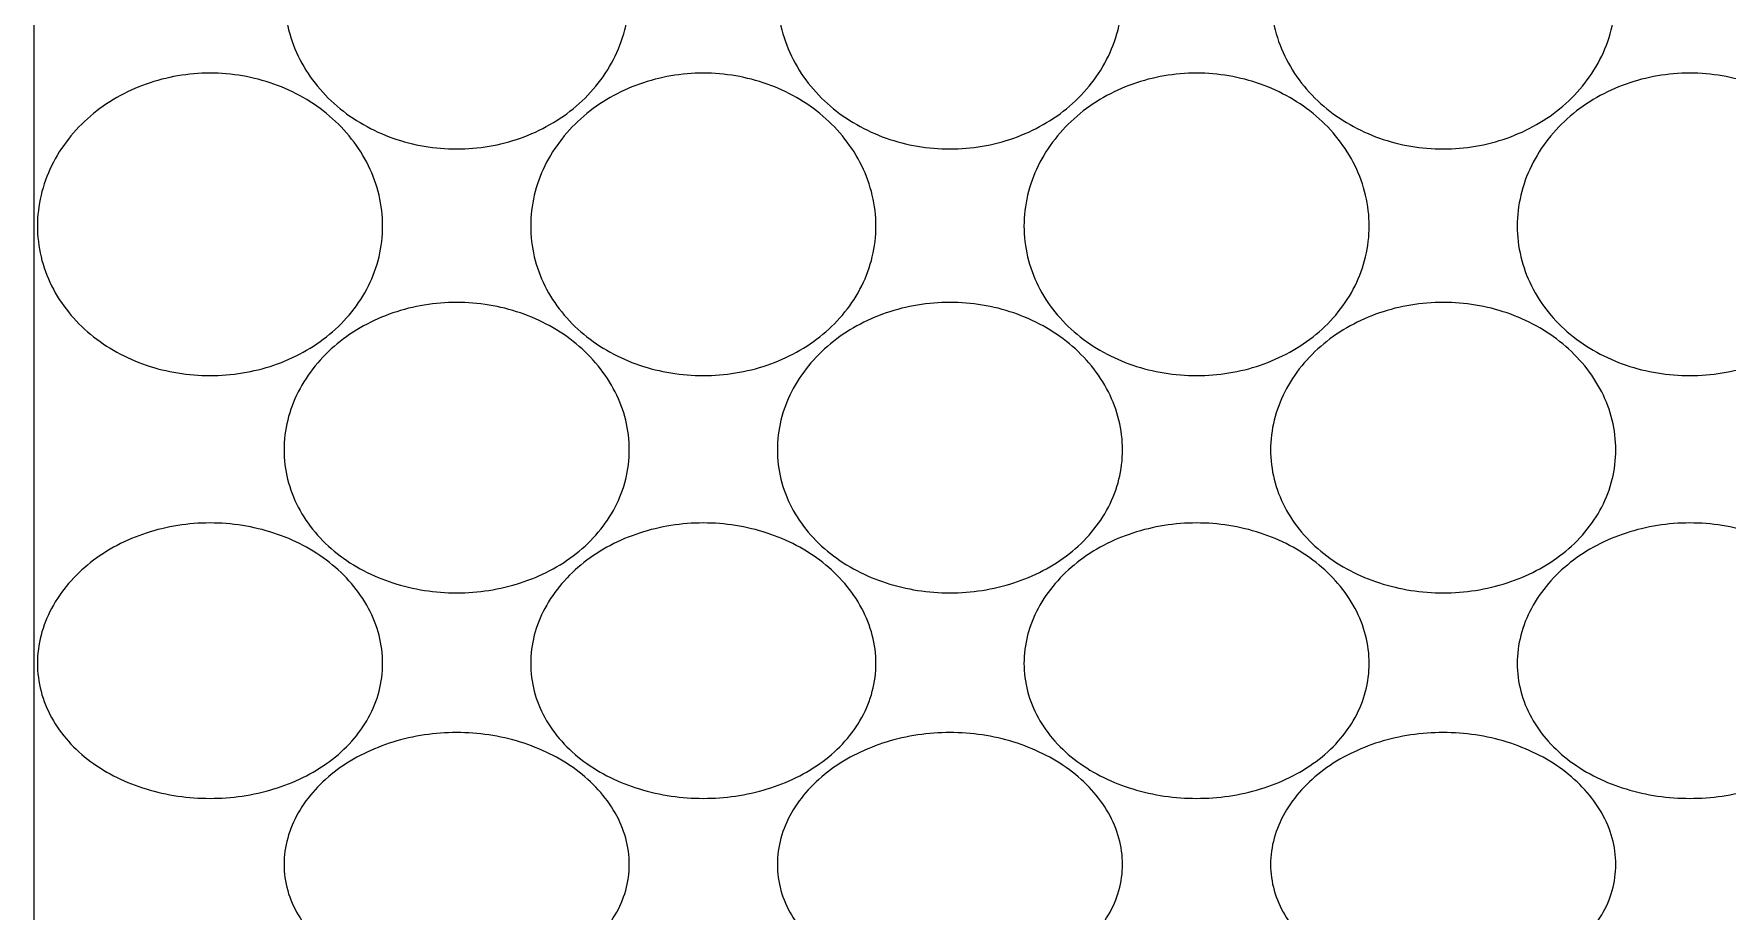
# Model space of a CAD drawing. Header units: inches. Extents: x 50354 to 53215, y -7830 to -6529.
# Drawn here: x 53091.894 to 53092.2724, y -6815.368 to -6815.1719 of the extents above; entities that cross this region are included whole.
import ezdxf

# ---------------------------------------------------------------- set-up
doc = ezdxf.new("R2010")
doc.units = ezdxf.units.IN
doc.header["$MEASUREMENT"] = 0
doc.layers.add('XR_ID 1F_FUR$0$A-SANI-FIX', color=134, linetype='Continuous')

# ---------------------------------------------------------------- blocks, each defined once
blk = doc.blocks.new('XR_ID 1F_FUR$0$XR_1F FURN$0$A$C698E198A')
at = {"linetype": 'Continuous'}
blk.add_line((13, -42.88), (-13, -42.88), dxfattribs=at)
for points, knots in [([(-6.5, -34.4598), (-6.5532, -34.4598), (-6.6605, -34.4459), (-6.8119, -34.3846), (-6.9471, -34.2873), (-7.1013, -34.116), (-7.232, -33.843), (-7.2833, -33.48), (-7.232, -33.117), (-7.1013, -32.844), (-6.9471, -32.6727), (-6.8119, -32.5754), (-6.6605, -32.5141), (-6.5532, -32.5002), (-6.5, -32.5002)], [0, 0, 0, 0, 0.05807, 0.116648, 0.176553, 0.238282, 0.366741, 0.499998, 0.633256, 0.761717, 0.823447, 0.883352, 0.94193, 1, 1, 1, 1]), ([(-6.5, -32.5002), (-6.4464, -32.5002), (-6.3375, -32.5144), (-6.1293, -32.5969), (-5.9063, -32.7929), (-5.7405, -33.1146), (-5.6835, -33.48), (-5.7405, -33.8454), (-5.9063, -34.1671), (-6.1293, -34.3631), (-6.3375, -34.4456), (-6.4464, -34.4598), (-6.5, -34.4598)], [0, 0, 0, 0, 0.057826, 0.116908, 0.239465, 0.368128, 0.499999, 0.631869, 0.760534, 0.883092, 0.942174, 1, 1, 1, 1]), ([(-4.0172, -34.4598), (-4.0756, -34.4598), (-4.193, -34.446), (-4.3595, -34.3852), (-4.5093, -34.2884), (-4.6796, -34.119), (-4.827, -33.8467), (-4.8856, -33.48), (-4.827, -33.1133), (-4.6796, -32.841), (-4.5093, -32.6716), (-4.3595, -32.5748), (-4.193, -32.514), (-4.0756, -32.5002), (-4.0172, -32.5002)], [0, 0, 0, 0, 0.06109, 0.122284, 0.183848, 0.246049, 0.372017, 0.500002, 0.627987, 0.753954, 0.816155, 0.877717, 0.93891, 1, 1, 1, 1]), ([(-4.0172, -32.5002), (-3.9585, -32.5002), (-3.8402, -32.5142), (-3.6152, -32.5952), (-3.373, -32.7881), (-3.1907, -33.1116), (-3.1282, -33.48), (-3.1907, -33.8484), (-3.373, -34.1719), (-3.6152, -34.3648), (-3.8402, -34.4458), (-3.9585, -34.4598), (-4.0172, -34.4598)], [0, 0, 0, 0, 0.060936, 0.122432, 0.246563, 0.37277, 0.500002, 0.627234, 0.753441, 0.87757, 0.939065, 1, 1, 1, 1]), ([(-7.6412, -35.8598), (-7.6909, -35.8598), (-7.7916, -35.8458), (-7.9329, -35.784), (-8.0585, -35.6865), (-8.2021, -35.5139), (-8.3221, -35.2407), (-8.3688, -34.88), (-8.3221, -34.5193), (-8.2021, -34.2461), (-8.0585, -34.0735), (-7.9329, -33.976), (-7.7916, -33.9142), (-7.6909, -33.9002), (-7.6412, -33.9002)], [0, 0, 0, 0, 0.055824, 0.112542, 0.171326, 0.232805, 0.363103, 0.500001, 0.6369, 0.767196, 0.828674, 0.887458, 0.944176, 1, 1, 1, 1]), ([(-7.6412, -33.9002), (-7.591, -33.9002), (-7.4885, -33.9146), (-7.3435, -33.9762), (-7.2121, -34.0734), (-7.0594, -34.2446), (-6.9275, -34.5167), (-6.8747, -34.88), (-6.9275, -35.2433), (-7.0594, -35.5154), (-7.2121, -35.6866), (-7.3435, -35.7838), (-7.4885, -35.8454), (-7.591, -35.8598), (-7.6412, -35.8598)], [0, 0, 0, 0, 0.055502, 0.11278, 0.172484, 0.234728, 0.364992, 0.500001, 0.63501, 0.765272, 0.827515, 0.887219, 0.944497, 1, 1, 1, 1]), ([(-5.2876, -35.8598), (-5.3437, -35.8598), (-5.4566, -35.846), (-5.6164, -35.785), (-5.7597, -35.688), (-5.9228, -35.5177), (-6.0627, -35.245), (-6.118, -34.88), (-6.0627, -34.515), (-5.9228, -34.2423), (-5.7597, -34.072), (-5.6164, -33.975), (-5.4566, -33.914), (-5.3437, -33.9002), (-5.2876, -33.9002)], [0, 0, 0, 0, 0.059816, 0.11987, 0.180701, 0.242673, 0.369706, 0.500001, 0.630296, 0.757328, 0.819299, 0.880129, 0.940184, 1, 1, 1, 1]), ([(-5.2876, -33.9002), (-5.2311, -33.9002), (-5.1169, -33.9143), (-4.8993, -33.9959), (-4.6654, -34.1902), (-4.4902, -34.5129), (-4.4301, -34.88), (-4.4902, -35.2471), (-4.6654, -35.5698), (-4.8993, -35.7641), (-5.1169, -35.8457), (-5.2311, -35.8598), (-5.2876, -35.8598)], [0, 0, 0, 0, 0.059605, 0.120053, 0.243502, 0.370771, 0.500001, 0.629231, 0.756498, 0.879946, 0.940395, 1, 1, 1, 1]), ([(-2.7029, -35.8598), (-2.763, -35.8598), (-2.8836, -35.846), (-3.0551, -35.7854), (-3.2096, -35.6888), (-3.3852, -35.52), (-3.5384, -35.2481), (-3.5997, -34.88), (-3.5384, -34.5119), (-3.3852, -34.24), (-3.2096, -34.0712), (-3.0551, -33.9746), (-2.8836, -33.914), (-2.763, -33.9002), (-2.7029, -33.9002)], [0, 0, 0, 0, 0.061998, 0.123968, 0.186064, 0.248436, 0.373682, 0.500001, 0.62632, 0.751564, 0.813936, 0.876031, 0.938002, 1, 1, 1, 1]), ([(-6.5, -37.2598), (-6.5532, -37.2598), (-6.6605, -37.2459), (-6.8119, -37.1846), (-6.9471, -37.0873), (-7.1013, -36.916), (-7.232, -36.643), (-7.2833, -36.28), (-7.232, -35.917), (-7.1013, -35.644), (-6.9471, -35.4727), (-6.8119, -35.3754), (-6.6605, -35.3141), (-6.5532, -35.3002), (-6.5, -35.3002)], [0, 0, 0, 0, 0.05807, 0.116648, 0.176553, 0.238282, 0.366741, 0.499998, 0.633256, 0.761717, 0.823447, 0.883352, 0.94193, 1, 1, 1, 1]), ([(-6.5, -35.3002), (-6.4464, -35.3002), (-6.3375, -35.3144), (-6.1293, -35.3969), (-5.9063, -35.5929), (-5.7405, -35.9146), (-5.6835, -36.28), (-5.7405, -36.6454), (-5.9063, -36.9671), (-6.1293, -37.1631), (-6.3375, -37.2456), (-6.4464, -37.2598), (-6.5, -37.2598)], [0, 0, 0, 0, 0.057826, 0.116908, 0.239465, 0.368128, 0.499999, 0.631869, 0.760534, 0.883092, 0.942174, 1, 1, 1, 1]), ([(-4.0172, -37.2598), (-4.0756, -37.2598), (-4.193, -37.246), (-4.3595, -37.1852), (-4.5093, -37.0884), (-4.6796, -36.919), (-4.827, -36.6467), (-4.8856, -36.28), (-4.827, -35.9133), (-4.6796, -35.641), (-4.5093, -35.4716), (-4.3595, -35.3748), (-4.193, -35.314), (-4.0756, -35.3002), (-4.0172, -35.3002)], [0, 0, 0, 0, 0.06109, 0.122284, 0.183848, 0.246049, 0.372017, 0.500002, 0.627987, 0.753954, 0.816155, 0.877717, 0.93891, 1, 1, 1, 1]), ([(-4.0172, -35.3002), (-3.9585, -35.3002), (-3.8402, -35.3142), (-3.6152, -35.3952), (-3.373, -35.5881), (-3.1907, -35.9116), (-3.1282, -36.28), (-3.1907, -36.6484), (-3.373, -36.9719), (-3.6152, -37.1648), (-3.8402, -37.2458), (-3.9585, -37.2598), (-4.0172, -37.2598)], [0, 0, 0, 0, 0.060936, 0.122432, 0.246563, 0.37277, 0.500002, 0.627234, 0.753441, 0.87757, 0.939065, 1, 1, 1, 1]), ([(-7.6412, -38.6598), (-7.6909, -38.6598), (-7.7916, -38.6458), (-7.9329, -38.584), (-8.0585, -38.4865), (-8.2021, -38.3139), (-8.3221, -38.0407), (-8.3688, -37.68), (-8.3221, -37.3193), (-8.2021, -37.0461), (-8.0585, -36.8735), (-7.9329, -36.776), (-7.7916, -36.7142), (-7.6909, -36.7002), (-7.6412, -36.7002)], [0, 0, 0, 0, 0.055824, 0.112542, 0.171326, 0.232805, 0.363103, 0.500001, 0.6369, 0.767196, 0.828674, 0.887458, 0.944176, 1, 1, 1, 1]), ([(-7.6412, -36.7002), (-7.591, -36.7002), (-7.4885, -36.7146), (-7.3435, -36.7762), (-7.2121, -36.8734), (-7.0594, -37.0446), (-6.9275, -37.3167), (-6.8747, -37.68), (-6.9275, -38.0433), (-7.0594, -38.3154), (-7.2121, -38.4866), (-7.3435, -38.5838), (-7.4885, -38.6454), (-7.591, -38.6598), (-7.6412, -38.6598)], [0, 0, 0, 0, 0.055502, 0.11278, 0.172484, 0.234728, 0.364992, 0.500001, 0.63501, 0.765272, 0.827515, 0.887219, 0.944497, 1, 1, 1, 1]), ([(-5.2876, -38.6598), (-5.3437, -38.6598), (-5.4566, -38.646), (-5.6164, -38.585), (-5.7597, -38.488), (-5.9228, -38.3177), (-6.0627, -38.045), (-6.118, -37.68), (-6.0627, -37.315), (-5.9228, -37.0423), (-5.7597, -36.872), (-5.6164, -36.775), (-5.4566, -36.714), (-5.3437, -36.7002), (-5.2876, -36.7002)], [0, 0, 0, 0, 0.059816, 0.11987, 0.180701, 0.242673, 0.369706, 0.500001, 0.630296, 0.757328, 0.819299, 0.880129, 0.940184, 1, 1, 1, 1]), ([(-5.2876, -36.7002), (-5.2311, -36.7002), (-5.1169, -36.7143), (-4.8993, -36.7959), (-4.6654, -36.9902), (-4.4902, -37.3129), (-4.4301, -37.68), (-4.4902, -38.0471), (-4.6654, -38.3698), (-4.8993, -38.5641), (-5.1169, -38.6457), (-5.2311, -38.6598), (-5.2876, -38.6598)], [0, 0, 0, 0, 0.059605, 0.120053, 0.243502, 0.370771, 0.500001, 0.629231, 0.756498, 0.879946, 0.940395, 1, 1, 1, 1]), ([(-2.7029, -38.6598), (-2.763, -38.6598), (-2.8836, -38.646), (-3.0551, -38.5854), (-3.2096, -38.4888), (-3.3852, -38.32), (-3.5384, -38.0481), (-3.5997, -37.68), (-3.5384, -37.3119), (-3.3852, -37.04), (-3.2096, -36.8712), (-3.0551, -36.7746), (-2.8836, -36.714), (-2.763, -36.7002), (-2.7029, -36.7002)], [0, 0, 0, 0, 0.061998, 0.123968, 0.186064, 0.248436, 0.373682, 0.500001, 0.62632, 0.751564, 0.813936, 0.876031, 0.938002, 1, 1, 1, 1]), ([(-6.5, -40.0598), (-6.5532, -40.0598), (-6.6605, -40.0459), (-6.8119, -39.9846), (-6.9471, -39.8873), (-7.1013, -39.716), (-7.232, -39.443), (-7.2833, -39.08), (-7.232, -38.717), (-7.1013, -38.444), (-6.9471, -38.2727), (-6.8119, -38.1754), (-6.6605, -38.1141), (-6.5532, -38.1002), (-6.5, -38.1002)], [0, 0, 0, 0, 0.05807, 0.116648, 0.176553, 0.238282, 0.366741, 0.499998, 0.633256, 0.761717, 0.823447, 0.883352, 0.94193, 1, 1, 1, 1]), ([(-6.5, -38.1002), (-6.4464, -38.1002), (-6.3375, -38.1144), (-6.1293, -38.1969), (-5.9063, -38.3929), (-5.7405, -38.7146), (-5.6835, -39.08), (-5.7405, -39.4454), (-5.9063, -39.7671), (-6.1293, -39.9631), (-6.3375, -40.0456), (-6.4464, -40.0598), (-6.5, -40.0598)], [0, 0, 0, 0, 0.057826, 0.116908, 0.239465, 0.368128, 0.499999, 0.631869, 0.760534, 0.883092, 0.942174, 1, 1, 1, 1]), ([(-4.0172, -40.0598), (-4.0756, -40.0598), (-4.193, -40.046), (-4.3595, -39.9852), (-4.5093, -39.8884), (-4.6796, -39.719), (-4.827, -39.4467), (-4.8856, -39.08), (-4.827, -38.7133), (-4.6796, -38.441), (-4.5093, -38.2716), (-4.3595, -38.1748), (-4.193, -38.114), (-4.0756, -38.1002), (-4.0172, -38.1002)], [0, 0, 0, 0, 0.06109, 0.122284, 0.183848, 0.246049, 0.372017, 0.500002, 0.627987, 0.753954, 0.816155, 0.877717, 0.93891, 1, 1, 1, 1]), ([(-4.0172, -38.1002), (-3.9585, -38.1002), (-3.8402, -38.1142), (-3.6152, -38.1952), (-3.373, -38.3881), (-3.1907, -38.7116), (-3.1282, -39.08), (-3.1907, -39.4484), (-3.373, -39.7719), (-3.6152, -39.9648), (-3.8402, -40.0458), (-3.9585, -40.0598), (-4.0172, -40.0598)], [0, 0, 0, 0, 0.060936, 0.122432, 0.246563, 0.37277, 0.500002, 0.627234, 0.753441, 0.87757, 0.939065, 1, 1, 1, 1]), ([(-7.6412, -41.4598), (-7.6909, -41.4598), (-7.7916, -41.4458), (-7.9329, -41.384), (-8.0585, -41.2865), (-8.2021, -41.1139), (-8.3221, -40.8407), (-8.3688, -40.48), (-8.3221, -40.1193), (-8.2021, -39.8461), (-8.0585, -39.6735), (-7.9329, -39.576), (-7.7916, -39.5142), (-7.6909, -39.5002), (-7.6412, -39.5002)], [0, 0, 0, 0, 0.055824, 0.112542, 0.171326, 0.232805, 0.363103, 0.500001, 0.6369, 0.767196, 0.828674, 0.887458, 0.944176, 1, 1, 1, 1]), ([(-7.6412, -39.5002), (-7.591, -39.5002), (-7.4885, -39.5146), (-7.3435, -39.5762), (-7.2121, -39.6734), (-7.0594, -39.8446), (-6.9275, -40.1167), (-6.8747, -40.48), (-6.9275, -40.8433), (-7.0594, -41.1154), (-7.2121, -41.2866), (-7.3435, -41.3838), (-7.4885, -41.4454), (-7.591, -41.4598), (-7.6412, -41.4598)], [0, 0, 0, 0, 0.055502, 0.11278, 0.172484, 0.234728, 0.364992, 0.500001, 0.63501, 0.765272, 0.827515, 0.887219, 0.944497, 1, 1, 1, 1]), ([(-5.2876, -41.4598), (-5.3437, -41.4598), (-5.4566, -41.446), (-5.6164, -41.385), (-5.7597, -41.288), (-5.9228, -41.1177), (-6.0627, -40.845), (-6.118, -40.48), (-6.0627, -40.115), (-5.9228, -39.8423), (-5.7597, -39.672), (-5.6164, -39.575), (-5.4566, -39.514), (-5.3437, -39.5002), (-5.2876, -39.5002)], [0, 0, 0, 0, 0.059816, 0.11987, 0.180701, 0.242673, 0.369706, 0.500001, 0.630296, 0.757328, 0.819299, 0.880129, 0.940184, 1, 1, 1, 1]), ([(-5.2876, -39.5002), (-5.2311, -39.5002), (-5.1169, -39.5143), (-4.8993, -39.5959), (-4.6654, -39.7902), (-4.4902, -40.1129), (-4.4301, -40.48), (-4.4902, -40.8471), (-4.6654, -41.1698), (-4.8993, -41.3641), (-5.1169, -41.4457), (-5.2311, -41.4598), (-5.2876, -41.4598)], [0, 0, 0, 0, 0.059605, 0.120053, 0.243502, 0.370771, 0.500001, 0.629231, 0.756498, 0.879946, 0.940395, 1, 1, 1, 1]), ([(-2.7029, -41.4598), (-2.763, -41.4598), (-2.8836, -41.446), (-3.0551, -41.3854), (-3.2096, -41.2888), (-3.3852, -41.12), (-3.5384, -40.8481), (-3.5997, -40.48), (-3.5384, -40.1119), (-3.3852, -39.84), (-3.2096, -39.6712), (-3.0551, -39.5746), (-2.8836, -39.514), (-2.763, -39.5002), (-2.7029, -39.5002)], [0, 0, 0, 0, 0.061998, 0.123968, 0.186064, 0.248436, 0.373682, 0.500001, 0.62632, 0.751564, 0.813936, 0.876031, 0.938002, 1, 1, 1, 1]), ([(-6.5, -42.8598), (-6.5532, -42.8598), (-6.6605, -42.8459), (-6.8119, -42.7846), (-6.9471, -42.6873), (-7.1013, -42.516), (-7.232, -42.243), (-7.2833, -41.88), (-7.232, -41.517), (-7.1013, -41.244), (-6.9471, -41.0727), (-6.8119, -40.9754), (-6.6605, -40.9141), (-6.5532, -40.9002), (-6.5, -40.9002)], [0, 0, 0, 0, 0.05807, 0.116648, 0.176553, 0.238282, 0.366741, 0.499998, 0.633256, 0.761717, 0.823447, 0.883352, 0.94193, 1, 1, 1, 1]), ([(-6.5, -40.9002), (-6.4464, -40.9002), (-6.3375, -40.9144), (-6.1293, -40.9969), (-5.9063, -41.1929), (-5.7405, -41.5146), (-5.6835, -41.88), (-5.7405, -42.2454), (-5.9063, -42.5671), (-6.1293, -42.7631), (-6.3375, -42.8456), (-6.4464, -42.8598), (-6.5, -42.8598)], [0, 0, 0, 0, 0.057826, 0.116908, 0.239465, 0.368128, 0.499999, 0.631869, 0.760534, 0.883092, 0.942174, 1, 1, 1, 1]), ([(-4.0172, -42.8598), (-4.0756, -42.8598), (-4.193, -42.846), (-4.3595, -42.7852), (-4.5093, -42.6884), (-4.6796, -42.519), (-4.827, -42.2467), (-4.8856, -41.88), (-4.827, -41.5133), (-4.6796, -41.241), (-4.5093, -41.0716), (-4.3595, -40.9748), (-4.193, -40.914), (-4.0756, -40.9002), (-4.0172, -40.9002)], [0, 0, 0, 0, 0.06109, 0.122284, 0.183848, 0.246049, 0.372017, 0.500002, 0.627987, 0.753954, 0.816155, 0.877717, 0.93891, 1, 1, 1, 1]), ([(-4.0172, -40.9002), (-3.9585, -40.9002), (-3.8402, -40.9142), (-3.6152, -40.9952), (-3.373, -41.1881), (-3.1907, -41.5116), (-3.1282, -41.88), (-3.1907, -42.2484), (-3.373, -42.5719), (-3.6152, -42.7648), (-3.8402, -42.8458), (-3.9585, -42.8598), (-4.0172, -42.8598)], [0, 0, 0, 0, 0.060936, 0.122432, 0.246563, 0.37277, 0.500002, 0.627234, 0.753441, 0.87757, 0.939065, 1, 1, 1, 1])]:
    blk.add_open_spline(points, degree=3, knots=knots, dxfattribs=at)

msp = doc.modelspace()

# ---------------------------------------------------------------- block references
at = {"layer": 'XR_ID 1F_FUR$0$A-SANI-FIX', "lineweight": 30, "xscale": -0.0393700787, "yscale": 0.0393700787, "zscale": 0.0393700787, "rotation": 270}
msp.add_blockref('XR_ID 1F_FUR$0$XR_1F FURN$0$A$C698E198A', (53093.58219, -6815.05674), dxfattribs=at)

doc.saveas('drawing.dxf')
